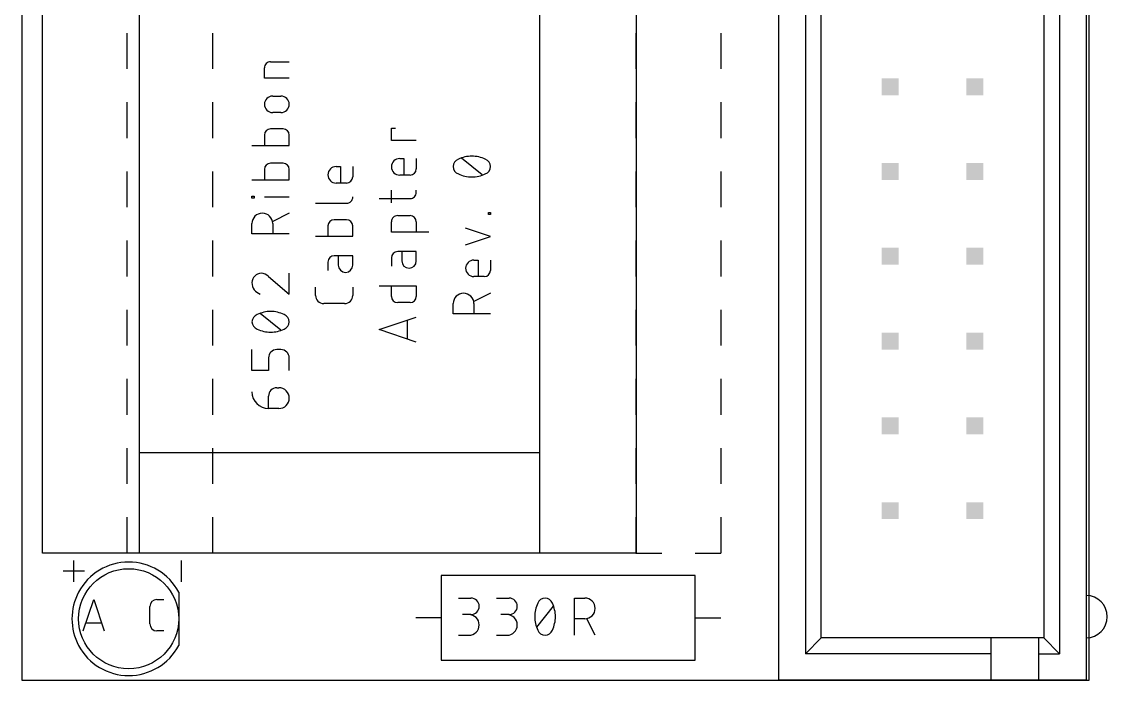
# Model space of a CAD drawing. Extents: x 0 to 54.6, y 0 to 81.9.
# Drawn here: x 0 to 32.54, y 0 to 19.73 of the extents above; entities that cross this region are included whole.
import ezdxf

# ---------------------------------------------------------------- set-up
doc = ezdxf.new("R2010")
doc.units = 0
for name, color, linetype in [('20', 30, 'CONTINUOUS'), ('21', 253, 'CONTINUOUS'), ('51', 253, 'CONTINUOUS')]:
    doc.layers.add(name, color=color, linetype=linetype)

# ---------------------------------------------------------------- blocks, each defined once
blk = doc.blocks.new('RECT')
blk.add_solid([(-0.5, -0.5), (0.5, -0.5), (-0.5, 0.5), (0.5, 0.5)])

msp = doc.modelspace()

# ---------------------------------------------------------------- linework, layer by layer
at = {"layer": '20'}
for p, q in [((0, 58), (0, 0)), ((32, 0), (32, 58)), ((0, 0), (32, 0))]:
    msp.add_line(p, q, dxfattribs=at)
at = {"layer": '21'}
for p, q in [((31.9088, 58.42), (31.9088, 0)), ((31.115, 57.6263), (31.115, 0.7937)), ((30.6388, 57.15), (30.6388, 1.27)), ((0.625, 3.81), (0.625, 54.61)), ((18.425, 54.61), (18.425, 3.81)), ((22.7012, 0), (22.7012, 27.1462)), ((23.495, 27.1462), (23.495, 0.7937)), ((23.9712, 1.27), (23.9712, 27.1462)), ((3.525, 20.11), (3.525, 6.81)), ((15.525, 20.11), (15.525, 6.81)), ((3.165, 18.314), (3.165, 19.386)), ((5.715, 19.386), (5.715, 18.314)), ((18.415, 19.386), (18.415, 18.314)), ((20.955, 19.386), (20.955, 18.314)), ((7.275, 18.0326), (7.275, 18.343)), ((7.4613, 18.5293), (8.0201, 18.5293)), ((8.0201, 18.0326), (7.275, 18.0326)), ((3.165, 16.242), (3.165, 17.314)), ((5.715, 17.314), (5.715, 16.242)), ((7.5233, 17.5006), (7.7717, 17.5006)), ((18.415, 17.314), (18.415, 16.242)), ((20.955, 17.314), (20.955, 16.242)), ((7.7717, 17.0039), (7.5233, 17.0039)), ((7.275, 16.3311), (7.275, 16.0206)), ((7.8338, 16.5174), (7.4613, 16.5174)), ((8.0201, 16.0206), (8.0201, 16.3311)), ((11.085, 16.1677), (11.085, 16.5402)), ((11.085, 16.5402), (11.2092, 16.5402)), ((6.9024, 16.0206), (8.0201, 16.0206)), ((11.83, 16.1677), (11.085, 16.1677)), ((11.3333, 15.6274), (11.4575, 15.6274)), ((11.4575, 15.6274), (11.4575, 15.1307)), ((11.83, 15.6274), (11.83, 15.317)), ((13.8042, 15.1394), (13.1833, 15.6362)), ((7.275, 15.3024), (7.275, 14.992)), ((7.8338, 15.4887), (7.4613, 15.4887)), ((8.0201, 14.992), (8.0201, 15.3024)), ((9.4283, 15.3881), (9.5525, 15.3881)), ((9.5525, 15.3881), (9.5525, 14.8914)), ((9.9251, 15.3881), (9.9251, 15.0777)), ((3.165, 14.17), (3.165, 15.242)), ((5.715, 15.242), (5.715, 14.17)), ((6.9024, 14.992), (8.0201, 14.992)), ((11.6438, 15.1307), (11.3333, 15.1307)), ((18.415, 15.242), (18.415, 14.17)), ((20.955, 15.242), (20.955, 14.17)), ((9.7388, 14.8914), (9.4283, 14.8914)), ((11.085, 14.305), (11.085, 14.6775)), ((11.83, 14.6154), (11.83, 14.6775)), ((6.9024, 14.4399), (6.9024, 14.502)), ((6.9024, 14.502), (6.9645, 14.502)), ((6.9645, 14.4399), (6.9024, 14.4399)), ((6.9645, 14.502), (6.9645, 14.4399)), ((8.0201, 14.4709), (7.275, 14.4709)), ((10.7125, 14.4291), (11.6438, 14.4291)), ((8.8075, 14.291), (9.7388, 14.291)), ((13.9905, 13.9471), (13.9905, 14.0091)), ((13.9905, 14.0091), (14.0526, 14.0091)), ((14.0526, 14.0091), (14.0526, 13.9471)), ((6.9024, 13.3696), (6.9024, 13.6801)), ((8.0201, 13.9905), (7.5233, 13.7421)), ((7.5233, 13.6801), (7.5233, 13.3696)), ((9.7388, 13.7953), (9.3663, 13.7953)), ((11.085, 13.4236), (11.085, 13.734)), ((11.2713, 13.9203), (11.6438, 13.9203)), ((11.83, 13.734), (11.83, 13.4236)), ((14.0526, 13.9471), (13.9905, 13.9471)), ((8.0201, 13.3696), (6.9024, 13.3696)), ((9.18, 13.609), (9.18, 13.2986)), ((9.9251, 13.2986), (9.9251, 13.609)), ((12.2026, 13.4236), (11.085, 13.4236)), ((14.0526, 13.2923), (13.3075, 13.5407)), ((3.165, 12.098), (3.165, 13.17)), ((5.715, 13.17), (5.715, 12.098)), ((8.8075, 13.2986), (9.9251, 13.2986)), ((13.3075, 13.0439), (14.0526, 13.2923)), ((18.415, 13.17), (18.415, 12.098)), ((20.955, 13.17), (20.955, 12.098)), ((9.9251, 12.7138), (9.3663, 12.7138)), ((9.4904, 12.7138), (9.4904, 12.4344)), ((9.9251, 12.4344), (9.9251, 12.7138)), ((11.83, 12.8388), (11.2713, 12.8388)), ((11.3954, 12.8388), (11.3954, 12.5594)), ((11.83, 12.5594), (11.83, 12.8388)), ((9.18, 12.5275), (9.18, 12.2791)), ((11.085, 12.6525), (11.085, 12.4042)), ((13.5558, 12.5882), (13.68, 12.5882)), ((13.68, 12.5882), (13.68, 12.0914)), ((14.0526, 12.5882), (14.0526, 12.2777)), ((7.3992, 12.0975), (8.0201, 11.5697)), ((8.0201, 11.5697), (8.0201, 12.1906)), ((13.8663, 12.0914), (13.5558, 12.0914)), ((8.8075, 11.5302), (8.8075, 11.7786)), ((9.9251, 11.7786), (9.9251, 11.5302)), ((10.7125, 11.8101), (11.83, 11.8101)), ((11.085, 11.4996), (11.085, 11.8101)), ((11.83, 11.8101), (11.83, 11.4996)), ((14.0526, 11.5927), (13.5558, 11.3443)), ((3.165, 10.026), (3.165, 11.098)), ((5.715, 11.098), (5.715, 10.026)), ((9.6767, 11.2819), (9.0558, 11.2819)), ((11.6438, 11.3134), (11.2713, 11.3134)), ((12.935, 10.9718), (12.935, 11.2822)), ((13.5558, 11.2822), (13.5558, 10.9718)), ((18.415, 11.098), (18.415, 10.026)), ((20.955, 11.098), (20.955, 10.026)), ((7.7717, 10.4888), (7.1508, 10.9855)), ((10.7125, 10.5023), (11.83, 10.8748)), ((11.5507, 10.7817), (11.5507, 10.2229)), ((14.0526, 10.9718), (12.935, 10.9718)), ((11.83, 10.1298), (10.7125, 10.5023)), ((6.9024, 9.2837), (6.9024, 9.9046)), ((7.7717, 9.9046), (7.6475, 9.9046)), ((7.3992, 9.6562), (7.3992, 9.2837)), ((8.0201, 9.2837), (8.0201, 9.6562)), ((7.3992, 9.2837), (6.9024, 9.2837)), ((3.165, 7.954), (3.165, 9.026)), ((5.715, 9.026), (5.715, 7.954)), ((18.415, 9.026), (18.415, 7.954)), ((20.955, 9.026), (20.955, 7.954)), ((7.3992, 8.1407), (7.3992, 8.5132)), ((7.6475, 8.7616), (7.7096, 8.7616)), ((7.7096, 8.1407), (7.3992, 8.1407)), ((3.165, 5.882), (3.165, 6.954)), ((5.715, 6.954), (5.715, 5.882)), ((18.415, 6.954), (18.415, 5.882)), ((20.955, 6.954), (20.955, 5.882)), ((3.525, 6.81), (3.525, 3.81)), ((15.525, 6.81), (3.525, 6.81)), ((15.525, 6.81), (15.525, 3.81)), ((3.165, 3.81), (3.165, 4.882)), ((5.715, 4.882), (5.715, 3.81)), ((18.415, 4.882), (18.415, 3.81)), ((20.955, 4.882), (20.955, 3.81)), ((3.525, 3.81), (0.625, 3.81)), ((1.56, 2.9525), (1.56, 3.5875)), ((3.945, 3.81), (3.175, 3.81)), ((18.425, 3.81), (3.525, 3.81)), ((4.7938, 2.9525), (4.7938, 3.5875)), ((5.715, 3.81), (4.945, 3.81)), ((18.415, 3.81), (19.185, 3.81)), ((20.185, 3.81), (20.955, 3.81)), ((1.8775, 3.27), (1.2425, 3.27)), ((20.1938, 3.1425), (12.5738, 3.1425)), ((12.5738, 3.1425), (12.5738, 0.6025)), ((20.1938, 0.6025), (20.1938, 3.1425)), ((13.0937, 2.4638), (13.4662, 2.4638)), ((14.2367, 2.4638), (14.6092, 2.4638)), ((16.57, 1.3462), (16.57, 2.4638)), ((16.57, 2.4638), (16.8804, 2.4638)), ((13.4662, 1.9671), (13.2179, 1.9671)), ((14.6092, 1.9671), (14.3609, 1.9671)), ((15.4418, 1.5946), (15.9385, 2.2154)), ((12.5738, 1.8725), (11.8117, 1.8725)), ((16.8804, 1.8429), (16.57, 1.8429)), ((17.1909, 1.3462), (16.9425, 1.8429)), ((20.1938, 1.8725), (20.9558, 1.8725)), ((13.0937, 1.3462), (13.4041, 1.3462)), ((14.2367, 1.3462), (14.5471, 1.3462)), ((23.9712, 1.27), (23.495, 0.7937)), ((29.0513, 1.27), (23.9712, 1.27)), ((30.48, 1.27), (29.0513, 1.27)), ((29.0513, 1.27), (29.0513, 0.7937)), ((30.6388, 1.27), (30.48, 1.27)), ((30.48, 1.27), (30.48, 0.7937)), ((30.6388, 1.27), (31.115, 0.7937)), ((29.0513, 0.7937), (23.495, 0.7937)), ((29.0513, 0.7937), (29.0513, 0)), ((30.48, 0.7937), (30.48, 0)), ((30.48, 0.7937), (31.115, 0.7937)), ((12.5738, 0.6025), (20.1938, 0.6025)), ((29.0513, 0), (22.7012, 0)), ((30.48, 0), (29.0513, 0)), ((31.9088, 0), (30.48, 0))]:
    msp.add_line(p, q, dxfattribs=at)
for centre, radius, start, end in [((7.4612, 18.343), 0.1863, 89.999, 180), ((7.5233, 17.2522), 0.2484, 90, 270), ((7.7717, 17.2522), 0.2484, 270, 90), ((7.4613, 16.3311), 0.1863, 90, 179.999), ((7.8338, 16.3311), 0.1863, 0, 90), ((11.3333, 15.3791), 0.2484, 90, 270), ((13.4938, 14.7773), 0.921, 90, 115.9897), ((13.4938, 14.7773), 0.921, 64.0104, 90.0001), ((7.4613, 15.3024), 0.1863, 90, 179.999), ((7.8338, 15.3024), 0.1863, 0, 90), ((9.4283, 15.1398), 0.2484, 90, 270), ((11.6438, 15.317), 0.1863, 270.001, 0), ((13.1647, 15.3878), 0.2297, 108.9225, 180), ((13.1647, 15.3878), 0.2297, 179.9998, 251.0761), ((13.8228, 15.3878), 0.2297, 359.9998, 71.0759), ((13.8228, 15.3878), 0.2297, 288.9251, 360), ((9.7388, 15.0777), 0.1863, 270.001, 0), ((13.4938, 15.9983), 0.921, 244.0111, 270), ((13.4938, 15.9984), 0.921, 269.9999, 295.9887), ((9.7388, 14.4772), 0.1863, 270, 0.001), ((11.6438, 14.6154), 0.1863, 270, 0.001), ((7.2129, 13.6801), 0.3104, 0, 180), ((9.3663, 13.609), 0.1863, 90, 179.999), ((9.7388, 13.609), 0.1863, 0, 90), ((11.2712, 13.734), 0.1863, 89.999, 180), ((11.6438, 13.734), 0.1863, 0, 90), ((9.3663, 12.5275), 0.1863, 90, 179.999), ((11.2713, 12.6525), 0.1863, 90, 179.999), ((9.7077, 12.4344), 0.2173, 180, 0), ((11.6127, 12.5594), 0.2173, 180, 0), ((13.5558, 12.3398), 0.2484, 90, 270), ((7.1819, 11.9112), 0.2794, 90, 180), ((7.1819, 11.8905), 0.3001, 43.6028, 89.9998), ((13.8663, 12.2777), 0.1863, 270.001, 0), ((7.2614, 11.9112), 0.3589, 180.0001, 252.0551), ((9.0558, 11.5302), 0.2484, 180.0007, 270), ((9.6767, 11.5302), 0.2484, 270.0007, 360), ((11.2713, 11.4996), 0.1863, 180, 270), ((11.6438, 11.4996), 0.1863, 270.001, 0), ((13.2454, 11.2822), 0.3104, 0, 180), ((7.1322, 10.7372), 0.2297, 108.9225, 180), ((7.4613, 10.1266), 0.921, 90, 115.9897), ((7.4613, 10.1266), 0.921, 64.0104, 90.0001), ((7.7903, 10.7372), 0.2297, 359.9998, 71.0759), ((7.1322, 10.7372), 0.2297, 179.9998, 251.0761), ((7.4613, 11.3477), 0.921, 244.0111, 270), ((7.4613, 11.3477), 0.921, 269.9999, 295.9887), ((7.7903, 10.7372), 0.2297, 288.9251, 360), ((7.6475, 9.6562), 0.2484, 90, 180), ((7.7717, 9.6562), 0.2484, 0, 89.9986), ((7.3992, 8.6374), 0.4967, 180.0004, 270), ((7.6475, 8.5132), 0.2484, 90, 180), ((7.7096, 8.4512), 0.3104, 270, 90), ((3.2063, 1.8413), 1.7, 28.0725, 151.9275), ((3.2063, 1.8413), 1.7, 28.0725, 151.9275), ((13.4662, 2.2154), 0.2484, 270, 90), ((14.6092, 2.2154), 0.2484, 270, 90), ((16.3007, 1.905), 0.921, 154.0111, 180), ((15.6901, 2.2341), 0.2297, 89.9998, 161.0761), ((15.6901, 2.2341), 0.2297, 18.9225, 90), ((15.0796, 1.905), 0.921, 0, 25.9897), ((16.8804, 2.1534), 0.3104, 270, 90), ((31.9088, 1.905), 0.635, 270, 90), ((13.4041, 1.6566), 0.3104, 270, 90), ((14.5471, 1.6566), 0.3104, 270, 90), ((16.3007, 1.905), 0.921, 180.0001, 205.9886), ((15.0796, 1.905), 0.921, 334.0106, 359.9999), ((15.6901, 1.5759), 0.2297, 198.9244, 269.9999), ((15.6901, 1.5759), 0.2297, 269.9998, 341.0766), ((3.2063, 1.8413), 1.7, 208.0725, 331.9275), ((3.2063, 1.8413), 1.7, 208.0725, 331.9275)]:
    msp.add_arc(centre, radius, start, end, dxfattribs=at)
at = {"layer": '51'}
for p, q in [((4.7062, 2.6413), (4.7062, 1.0413)), ((1.8444, 1.4794), (2.1576, 2.4192)), ((2.1576, 2.4192), (2.4709, 1.4794)), ((4.0532, 2.4192), (4.262, 2.4192)), ((3.8444, 1.6882), (3.8444, 2.2103)), ((2.3926, 1.7143), (1.9227, 1.7143)), ((4.262, 1.4794), (4.0532, 1.4794))]:
    msp.add_line(p, q, dxfattribs=at)
msp.add_circle((3.2063, 1.8413), 1.5, dxfattribs=at)
for centre, radius, start, end in [((3.2063, 1.8413), 1.7, 151.9275, 208.0725), ((4.0532, 2.2103), 0.2088, 90.0009, 180), ((4.0532, 1.6882), 0.2088, 180, 270)]:
    msp.add_arc(centre, radius, start, end, dxfattribs=at)

# ---------------------------------------------------------------- block references
at = {"layer": '21', "xscale": 0.508, "yscale": 0.508, "rotation": 270}
for p in [(26.035, 17.78), (28.575, 17.78), (26.035, 15.24), (28.575, 15.24), (26.035, 12.7), (28.575, 12.7), (26.035, 10.16), (28.575, 10.16), (26.035, 7.62), (28.575, 7.62), (26.035, 5.08), (28.575, 5.08)]:
    msp.add_blockref('RECT', p, dxfattribs=at)

doc.saveas('drawing.dxf')
